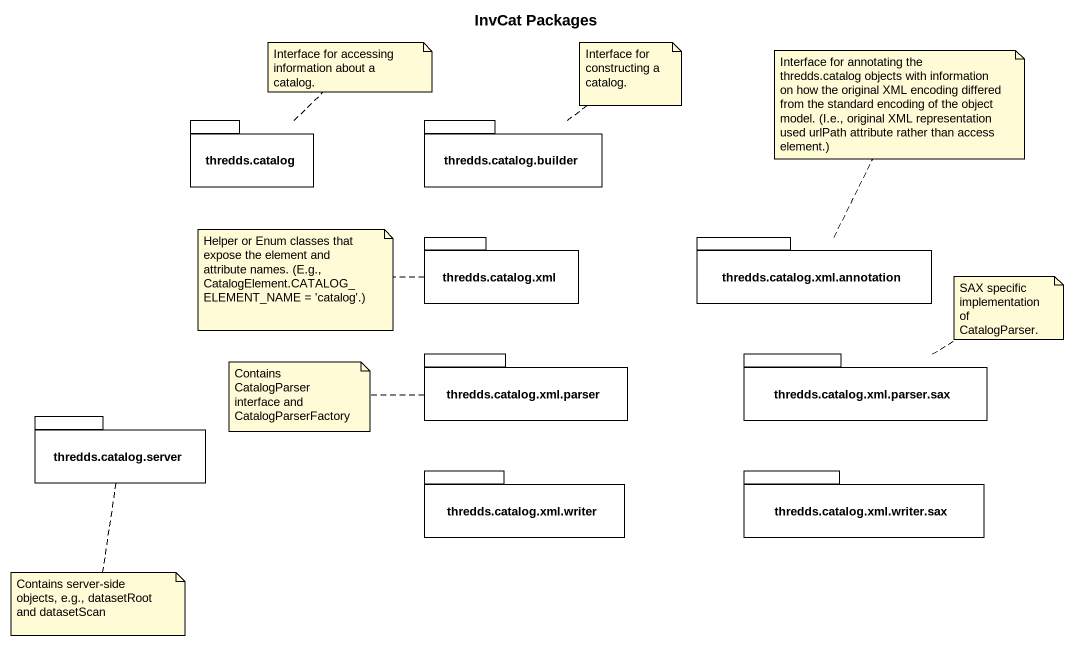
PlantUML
@startuml
title InvCat Packages
package "thredds.catalog" as thredds_catalog {
}
package "thredds.catalog.builder" as thredds_catalog_builder {
}
package "thredds.catalog.xml" as thredds_catalog_xml {
}
package "thredds.catalog.xml.annotation" as thredds_catalog_xml_2 {
}
package "thredds.catalog.xml.parser" as thredds_catalog_xml_parser {
}
package "thredds.catalog.xml.parser.sax" as thredds_catalog_xml_parser_2 {
}
package "thredds.catalog.server" as thredds_catalog_server {
}
package "thredds.catalog.xml.writer" as thredds_catalog_xml_writer {
}
package "thredds.catalog.xml.writer.sax" as thredds_catalog_xml_writer_2 {
}
note top of thredds_catalog : Interface for accessing information about a catalog.
note top of thredds_catalog_builder : Interface for constructing a catalog.
note top of thredds_catalog_xml_2 : Interface for annotating the thredds.catalog objects with information on how the original XML encoding differed from the standard encoding of the object model. (I.e., original XML representation used urlPath attribute rather than access element.)
note left of thredds_catalog_xml : Helper or Enum classes that expose the element and attribute names. (E.g., CatalogElement.CATALOG_ELEMENT_NAME = 'catalog'.)
note right of thredds_catalog_xml_parser_2 : SAX specific implementation of CatalogParser.
note left of thredds_catalog_xml_parser : Contains CatalogParser interface and CatalogParserFactory
note bottom of thredds_catalog_server : Contains server-side objects, e.g., datasetRoot and datasetScan
@enduml
